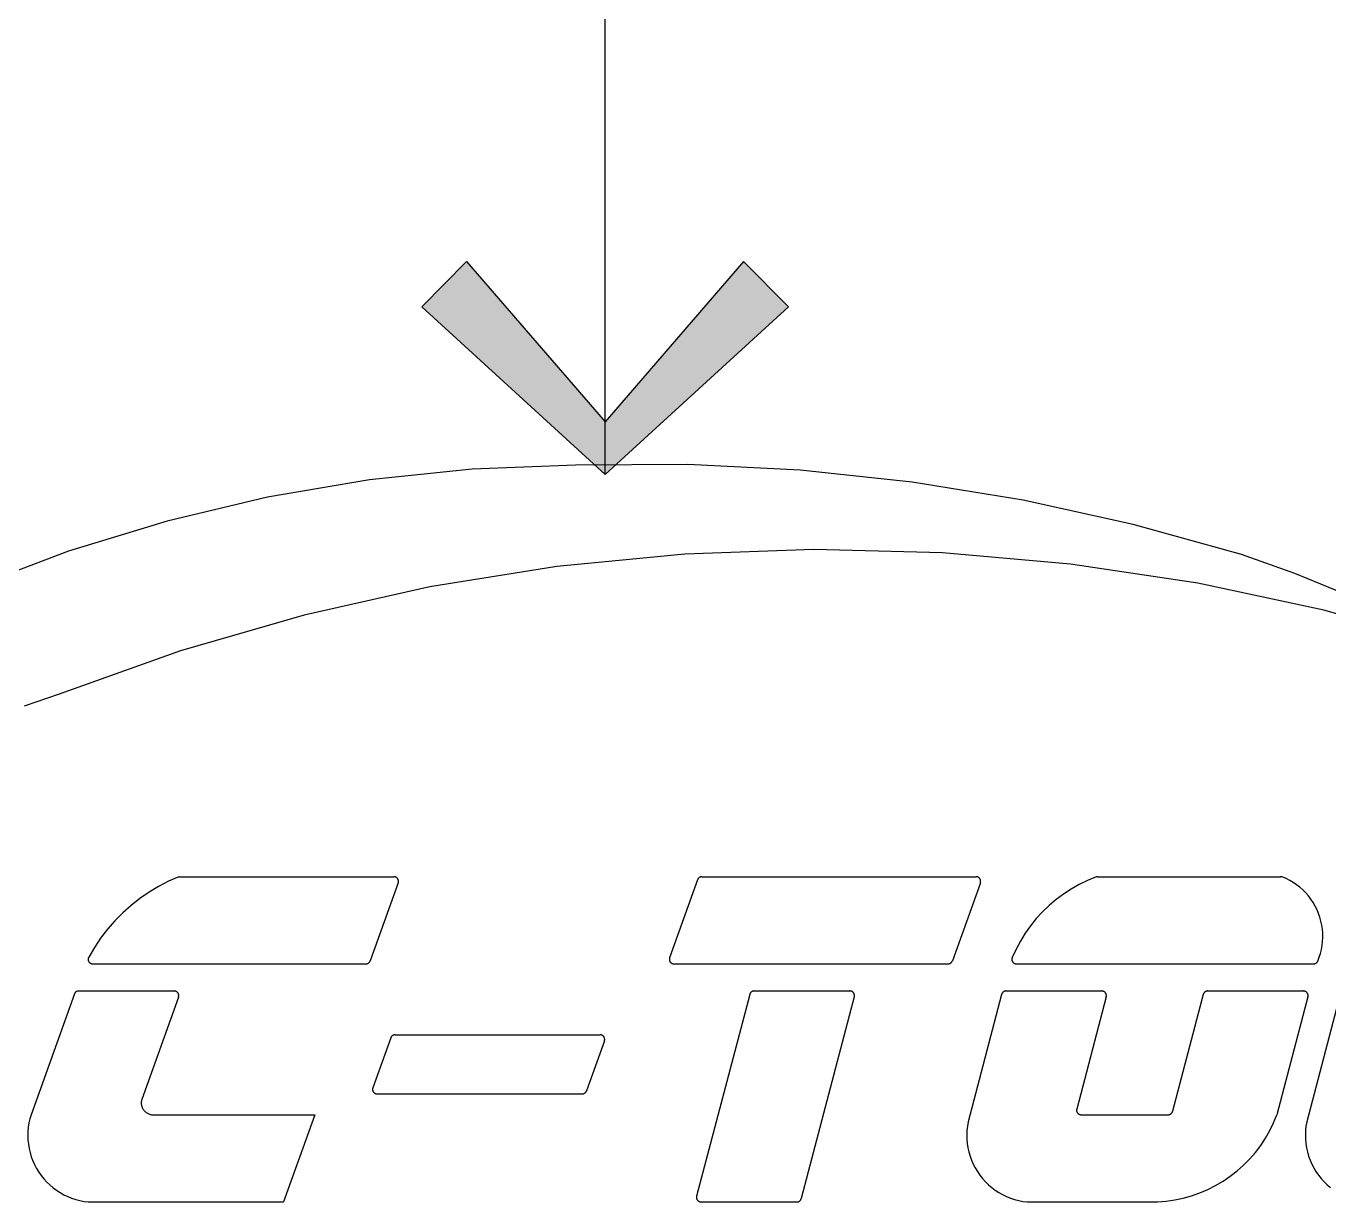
# Model space of a CAD drawing. Header units: millimetres. Extents: x 5625199 to 7433318, y -3316392 to -2552493.
# Drawn here: x 5845123 to 5845710, y -2674957 to -2674427 of the extents above; entities that cross this region are included whole.
import ezdxf

# ---------------------------------------------------------------- set-up
doc = ezdxf.new("R2010")
doc.units = ezdxf.units.MM
doc.layers.add('155', color=155, linetype='Continuous')
doc.styles.add('标注-尺寸', font='simplex.shx', dxfattribs={"width": 0.7})
doc.dimstyles.new('副本 100', dxfattribs={"dimscale": 0.8, "dimtxt": 180, "dimasz": 70, "dimexe": 80, "dimexo": 100, "dimgap": 30, "dimtad": 1, "dimdec": 0, "dimrnd": 5, "dimdsep": 46, "dimtxsty": '标注-尺寸', "dimblk": 'ARCHTICK', "dimcen": 0.2, "dimdle": 5, "dimclrd": 8, "dimclre": 8, "dimclrt": 2, "dimadec": 0, "dimazin": 0, "dimtfac": 1, "dimtdec": 0, "dimtmove": 2, "dimatfit": 3, "dimldrblk": 'ccccc', "dimfxl": 300, "dimfxlon": 1, "dimtolj": 1, "dimtzin": 0, "dimarcsym": 0})

# ---------------------------------------------------------------- blocks, each defined once
blk = doc.blocks.new('G$C6A503C8D')
for p, q in [((350.58, 228.74), (348.01, 227.84)), ((353.2, 229.47), (350.58, 228.74)), ((355.87, 230.03), (353.2, 229.47)), ((358.56, 230.42), (355.87, 230.03)), ((361.27, 230.63), (358.56, 230.42)), ((363.99, 230.66), (361.27, 230.63)), ((402.02, 230.66), (363.99, 230.66)), ((403.36, 230.49), (402.02, 230.66)), ((404.68, 230.23), (403.36, 230.49)), ((405.99, 229.89), (404.68, 230.23)), ((407.27, 229.46), (405.99, 229.89)), ((408.52, 228.95), (407.27, 229.46)), ((409.73, 228.37), (408.52, 228.95)), ((410.9, 227.7), (409.73, 228.37)), ((456.11, 166.47), (472.71, 229.6)), ((472.73, 229.69), (472.71, 229.6)), ((472.76, 229.77), (472.73, 229.69)), ((472.8, 229.85), (472.76, 229.77)), ((472.84, 229.93), (472.8, 229.85)), ((472.88, 230.01), (472.84, 229.93)), ((472.93, 230.08), (472.88, 230.01)), ((472.99, 230.15), (472.93, 230.08)), ((473.05, 230.22), (472.99, 230.15)), ((473.11, 230.28), (473.05, 230.22)), ((473.18, 230.34), (473.11, 230.28)), ((473.25, 230.39), (473.18, 230.34)), ((473.32, 230.44), (473.25, 230.39)), ((473.4, 230.49), (473.32, 230.44)), ((473.48, 230.53), (473.4, 230.49)), ((473.56, 230.57), (473.48, 230.53)), ((473.65, 230.6), (473.56, 230.57)), ((473.73, 230.62), (473.65, 230.6)), ((473.82, 230.64), (473.73, 230.62)), ((473.91, 230.65), (473.82, 230.64)), ((474, 230.66), (473.91, 230.65)), ((474.08, 230.66), (474, 230.66)), ((504.05, 230.66), (474.08, 230.66)), ((488.83, 165.74), (505.43, 228.88)), ((504.14, 230.66), (504.05, 230.66)), ((504.23, 230.65), (504.14, 230.66)), ((504.33, 230.64), (504.23, 230.65)), ((504.42, 230.62), (504.33, 230.64)), ((504.51, 230.59), (504.42, 230.62)), ((504.59, 230.56), (504.51, 230.59)), ((504.68, 230.52), (504.59, 230.56)), ((504.76, 230.47), (504.68, 230.52)), ((504.84, 230.43), (504.76, 230.47)), ((504.92, 230.37), (504.84, 230.43)), ((504.99, 230.31), (504.92, 230.37)), ((505.06, 230.25), (504.99, 230.31)), ((505.12, 230.18), (505.06, 230.25)), ((505.18, 230.11), (505.12, 230.18)), ((505.23, 230.03), (505.18, 230.11)), ((505.28, 229.96), (505.23, 230.03)), ((505.33, 229.87), (505.28, 229.96)), ((505.37, 229.79), (505.33, 229.87)), ((505.4, 229.7), (505.37, 229.79)), ((505.43, 229.61), (505.4, 229.7)), ((505.45, 229.52), (505.43, 229.61)), ((505.43, 228.88), (505.45, 228.97)), ((505.46, 229.43), (505.45, 229.52)), ((505.45, 228.97), (505.46, 229.06)), ((505.47, 229.34), (505.46, 229.43)), ((505.46, 229.06), (505.47, 229.15)), ((505.48, 229.24), (505.47, 229.34)), ((505.47, 229.15), (505.48, 229.24)), ((624.86, 203.39), (634.65, 230.66)), ((695.76, 230.66), (634.65, 230.66)), ((697.09, 230.49), (695.76, 230.66)), ((698.4, 230.24), (697.09, 230.49)), ((699.69, 229.9), (698.4, 230.24)), ((700.96, 229.48), (699.69, 229.9)), ((702.2, 228.98), (700.96, 229.48)), ((703.4, 228.4), (702.2, 228.98)), ((704.57, 227.75), (703.4, 228.4)), ((308.21, 225.28), (307.18, 226.15)), ((309.17, 224.33), (308.21, 225.28)), ((310.07, 223.33), (309.17, 224.33)), ((343.08, 225.55), (340.74, 224.17)), ((345.51, 226.77), (343.08, 225.55)), ((348.01, 227.84), (345.51, 226.77)), ((412.03, 226.96), (410.9, 227.7)), ((413.11, 226.15), (412.03, 226.96)), ((414.13, 225.28), (413.11, 226.15)), ((415.1, 224.33), (414.13, 225.28)), ((416, 223.33), (415.1, 224.33)), ((705.69, 227.02), (704.57, 227.75)), ((706.76, 226.23), (705.69, 227.02)), ((707.78, 225.36), (706.76, 226.23)), ((708.74, 224.44), (707.78, 225.36)), ((709.64, 223.45), (708.74, 224.44)), ((310.91, 222.27), (310.07, 223.33)), ((311.68, 221.17), (310.91, 222.27)), ((312.37, 220.01), (311.68, 221.17)), ((336.34, 220.96), (334.31, 219.15)), ((338.49, 222.64), (336.34, 220.96)), ((340.74, 224.17), (338.49, 222.64)), ((416.84, 222.27), (416, 223.33)), ((417.6, 221.17), (416.84, 222.27)), ((418.3, 220.01), (417.6, 221.17)), ((710.48, 222.41), (709.64, 223.45)), ((711.25, 221.31), (710.48, 222.41)), ((711.95, 220.17), (711.25, 221.31)), ((712.57, 218.99), (711.95, 220.17)), ((312.99, 218.81), (312.37, 220.01)), ((313.53, 217.57), (312.99, 218.81)), ((313.98, 216.3), (313.53, 217.57)), ((314.36, 215.01), (313.98, 216.3)), ((332.4, 217.21), (330.62, 215.16)), ((334.31, 219.15), (332.4, 217.21)), ((418.92, 218.81), (418.3, 220.01)), ((419.45, 217.57), (418.92, 218.81)), ((419.91, 216.3), (419.45, 217.57)), ((420.29, 215.01), (419.91, 216.3)), ((713.11, 217.77), (712.57, 218.99)), ((713.58, 216.52), (713.11, 217.77)), ((713.97, 215.24), (713.58, 216.52)), ((314.65, 213.69), (314.36, 215.01)), ((314.86, 212.36), (314.65, 213.69)), ((314.98, 211.02), (314.86, 212.36)), ((328.98, 212.99), (327.48, 210.72)), ((330.62, 215.16), (328.98, 212.99)), ((420.58, 213.69), (420.29, 215.01)), ((420.79, 212.36), (420.58, 213.69)), ((420.9, 211.02), (420.79, 212.36)), ((714.27, 213.94), (713.97, 215.24)), ((714.49, 212.62), (714.27, 213.94)), ((714.63, 211.3), (714.49, 212.62)), ((314.82, 206.98), (314.96, 208.32)), ((314.96, 208.32), (315.01, 209.67)), ((315.01, 209.67), (314.98, 211.02)), ((326.13, 208.35), (324.94, 205.9)), ((327.48, 210.72), (326.13, 208.35)), ((420.74, 206.98), (420.88, 208.32)), ((420.88, 208.32), (420.94, 209.67)), ((420.94, 209.67), (420.9, 211.02)), ((714.52, 207.29), (714.64, 208.62)), ((714.68, 209.96), (714.63, 211.3)), ((714.64, 208.62), (714.68, 209.96)), ((304.1, 165.74), (314.59, 205.65)), ((314.59, 205.65), (314.82, 206.98)), ((324.94, 205.9), (323.91, 203.39)), ((410.03, 165.74), (420.52, 205.65)), ((420.52, 205.65), (420.74, 206.98)), ((713.66, 203.39), (714.03, 204.67)), ((714.03, 204.67), (714.32, 205.97)), ((714.32, 205.97), (714.52, 207.29)), ((314.2, 166.47), (323.91, 203.39)), ((346.93, 165.74), (356.54, 202.32)), ((356.57, 202.41), (356.54, 202.32)), ((356.6, 202.49), (356.57, 202.41)), ((356.63, 202.57), (356.6, 202.49)), ((356.67, 202.65), (356.63, 202.57)), ((356.72, 202.73), (356.67, 202.65)), ((356.77, 202.8), (356.72, 202.73)), ((356.83, 202.87), (356.77, 202.8)), ((356.89, 202.94), (356.83, 202.87)), ((356.95, 203), (356.89, 202.94)), ((357.02, 203.06), (356.95, 203)), ((357.09, 203.12), (357.02, 203.06)), ((357.16, 203.17), (357.09, 203.12)), ((357.24, 203.21), (357.16, 203.17)), ((357.32, 203.25), (357.24, 203.21)), ((357.4, 203.29), (357.32, 203.25)), ((357.48, 203.32), (357.4, 203.29)), ((357.57, 203.34), (357.48, 203.32)), ((357.66, 203.36), (357.57, 203.34)), ((357.74, 203.37), (357.66, 203.36)), ((357.83, 203.38), (357.74, 203.37)), ((357.92, 203.39), (357.83, 203.38)), ((385.16, 203.39), (357.92, 203.39)), ((377.3, 166.47), (386.54, 201.6)), ((385.25, 203.38), (385.16, 203.39)), ((385.34, 203.37), (385.25, 203.38)), ((385.44, 203.36), (385.34, 203.37)), ((385.53, 203.34), (385.44, 203.36)), ((385.62, 203.31), (385.53, 203.34)), ((385.7, 203.28), (385.62, 203.31)), ((385.79, 203.24), (385.7, 203.28)), ((385.87, 203.2), (385.79, 203.24)), ((385.95, 203.15), (385.87, 203.2)), ((386.02, 203.09), (385.95, 203.15)), ((386.1, 203.03), (386.02, 203.09)), ((386.16, 202.97), (386.1, 203.03)), ((386.23, 202.9), (386.16, 202.97)), ((386.29, 202.83), (386.23, 202.9)), ((386.34, 202.75), (386.29, 202.83)), ((386.39, 202.68), (386.34, 202.75)), ((386.44, 202.59), (386.39, 202.68)), ((386.47, 202.51), (386.44, 202.59)), ((386.51, 202.42), (386.47, 202.51)), ((386.53, 202.33), (386.51, 202.42)), ((386.56, 202.24), (386.53, 202.33)), ((386.54, 201.6), (386.56, 201.69)), ((386.57, 202.15), (386.56, 202.24)), ((386.56, 201.69), (386.57, 201.78)), ((386.58, 202.06), (386.57, 202.15)), ((386.57, 201.78), (386.58, 201.87)), ((386.58, 201.97), (386.58, 202.06)), ((386.58, 201.87), (386.58, 201.97)), ((675.92, 203.39), (624.86, 203.39)), ((676.16, 203.35), (675.92, 203.39)), ((676.39, 203.29), (676.16, 203.35)), ((676.62, 203.23), (676.39, 203.29)), ((676.85, 203.14), (676.62, 203.23)), ((677.06, 203.05), (676.85, 203.14)), ((677.28, 202.94), (677.06, 203.05)), ((677.48, 202.81), (677.28, 202.94)), ((677.68, 202.68), (677.48, 202.81)), ((677.86, 202.53), (677.68, 202.68)), ((678.04, 202.37), (677.86, 202.53)), ((678.21, 202.2), (678.04, 202.37)), ((678.36, 202.01), (678.21, 202.2)), ((678.51, 201.82), (678.36, 202.01)), ((678.64, 201.62), (678.51, 201.82)), ((678.76, 201.42), (678.64, 201.62)), ((678.86, 201.2), (678.76, 201.42)), ((678.95, 200.98), (678.86, 201.2)), ((679.03, 200.75), (678.95, 200.98)), ((679.09, 200.52), (679.03, 200.75)), ((679.14, 200.29), (679.09, 200.52)), ((679.17, 200.05), (679.14, 200.29)), ((679.19, 199.81), (679.17, 200.05)), ((679.19, 199.57), (679.19, 199.81)), ((700.11, 165.62), (713.66, 203.39)), ((534.3, 180.29), (539.91, 195.92)), ((539.94, 196), (539.91, 195.92)), ((539.98, 196.08), (539.94, 196)), ((540.02, 196.16), (539.98, 196.08)), ((540.07, 196.24), (540.02, 196.16)), ((540.13, 196.32), (540.07, 196.24)), ((540.19, 196.39), (540.13, 196.32)), ((540.25, 196.45), (540.19, 196.39)), ((540.32, 196.52), (540.25, 196.45)), ((540.39, 196.57), (540.32, 196.52)), ((540.47, 196.63), (540.39, 196.57)), ((540.54, 196.67), (540.47, 196.63)), ((540.63, 196.72), (540.54, 196.67)), ((540.71, 196.75), (540.63, 196.72)), ((540.8, 196.79), (540.71, 196.75)), ((540.88, 196.81), (540.8, 196.79)), ((540.97, 196.83), (540.88, 196.81)), ((541.06, 196.85), (540.97, 196.83)), ((541.16, 196.86), (541.06, 196.85)), ((541.25, 196.86), (541.16, 196.86)), ((605.41, 196.86), (541.25, 196.86)), ((605.5, 196.86), (605.41, 196.86)), ((605.59, 196.85), (605.5, 196.86)), ((605.68, 196.83), (605.59, 196.85)), ((605.77, 196.81), (605.68, 196.83)), ((605.86, 196.79), (605.77, 196.81)), ((605.95, 196.76), (605.86, 196.79)), ((606.03, 196.72), (605.95, 196.76)), ((606.11, 196.68), (606.03, 196.72)), ((606.19, 196.63), (606.11, 196.68)), ((606.26, 196.58), (606.19, 196.63)), ((606.33, 196.52), (606.26, 196.58)), ((606.4, 196.46), (606.33, 196.52)), ((606.46, 196.4), (606.4, 196.46)), ((606.52, 196.33), (606.46, 196.4)), ((606.58, 196.25), (606.52, 196.33)), ((606.63, 196.18), (606.58, 196.25)), ((606.67, 196.1), (606.63, 196.18)), ((606.71, 196.02), (606.67, 196.1)), ((606.75, 195.93), (606.71, 196.02)), ((606.78, 195.85), (606.75, 195.93)), ((606.8, 195.76), (606.78, 195.85)), ((606.82, 195.67), (606.8, 195.76)), ((606.83, 195.58), (606.82, 195.67)), ((667.54, 166.59), (679.04, 198.63)), ((679.04, 198.63), (679.1, 198.86)), ((679.1, 198.86), (679.14, 199.1)), ((679.14, 199.1), (679.17, 199.33)), ((679.17, 199.33), (679.19, 199.57)), ((601.15, 179.33), (606.75, 194.95)), ((606.75, 194.95), (606.78, 195.04)), ((606.78, 195.04), (606.8, 195.13)), ((606.8, 195.13), (606.82, 195.22)), ((606.82, 195.22), (606.83, 195.31)), ((606.84, 195.49), (606.83, 195.58)), ((606.83, 195.31), (606.84, 195.4)), ((606.84, 195.4), (606.84, 195.49)), ((534.22, 179.94), (534.21, 179.85)), ((534.21, 179.85), (534.21, 179.75)), ((534.21, 179.75), (534.22, 179.66)), ((534.23, 180.03), (534.22, 179.94)), ((534.22, 179.66), (534.23, 179.57)), ((534.25, 180.12), (534.23, 180.03)), ((534.23, 179.57), (534.25, 179.48)), ((534.27, 180.2), (534.25, 180.12)), ((534.25, 179.48), (534.27, 179.4)), ((534.3, 180.29), (534.27, 180.2)), ((534.27, 179.4), (534.3, 179.31)), ((534.3, 179.31), (534.34, 179.23)), ((534.34, 179.23), (534.38, 179.14)), ((534.38, 179.14), (534.42, 179.06)), ((534.42, 179.06), (534.47, 178.99)), ((534.47, 178.99), (534.53, 178.92)), ((534.53, 178.92), (534.59, 178.85)), ((534.59, 178.85), (534.65, 178.78)), ((534.65, 178.78), (534.72, 178.72)), ((534.72, 178.72), (534.79, 178.66)), ((534.79, 178.66), (534.86, 178.61)), ((534.86, 178.61), (534.94, 178.57)), ((534.94, 178.57), (535.02, 178.52)), ((535.02, 178.52), (535.11, 178.49)), ((535.11, 178.49), (535.19, 178.46)), ((535.19, 178.46), (535.28, 178.43)), ((535.28, 178.43), (535.37, 178.41)), ((535.37, 178.41), (535.46, 178.39)), ((535.46, 178.39), (535.55, 178.39)), ((535.55, 178.39), (535.64, 178.38)), ((599.8, 178.38), (535.64, 178.38)), ((599.8, 178.38), (599.9, 178.39)), ((599.9, 178.39), (599.99, 178.39)), ((599.99, 178.39), (600.08, 178.41)), ((600.08, 178.41), (600.17, 178.43)), ((600.17, 178.43), (600.26, 178.46)), ((600.26, 178.46), (600.34, 178.49)), ((600.34, 178.49), (600.43, 178.53)), ((600.43, 178.53), (600.51, 178.57)), ((600.51, 178.57), (600.59, 178.62)), ((600.59, 178.62), (600.66, 178.67)), ((600.66, 178.67), (600.73, 178.73)), ((600.73, 178.73), (600.8, 178.79)), ((600.8, 178.79), (600.86, 178.86)), ((600.86, 178.86), (600.92, 178.93)), ((600.92, 178.93), (600.98, 179)), ((600.98, 179), (601.03, 179.08)), ((601.03, 179.08), (601.07, 179.16)), ((601.07, 179.16), (601.11, 179.24)), ((601.11, 179.24), (601.15, 179.33)), ((314.17, 166.28), (314.16, 166.19)), ((314.16, 166.19), (314.16, 166.1)), ((314.16, 166.1), (314.16, 166.01)), ((314.16, 166.01), (314.17, 165.91)), ((314.18, 166.38), (314.17, 166.28)), ((314.17, 165.91), (314.18, 165.82)), ((314.2, 166.47), (314.18, 166.38)), ((314.18, 165.82), (314.21, 165.73)), ((314.21, 165.73), (314.23, 165.64)), ((314.23, 165.64), (314.27, 165.56)), ((314.27, 165.56), (314.3, 165.47)), ((314.3, 165.47), (314.35, 165.39)), ((314.35, 165.39), (314.4, 165.31)), ((314.4, 165.31), (314.45, 165.23)), ((314.45, 165.23), (314.51, 165.16)), ((314.51, 165.16), (314.58, 165.09)), ((314.58, 165.09), (314.64, 165.03)), ((314.64, 165.03), (314.72, 164.97)), ((314.72, 164.97), (314.79, 164.92)), ((314.79, 164.92), (314.87, 164.87)), ((314.87, 164.87), (314.95, 164.83)), ((314.95, 164.83), (315.04, 164.79)), ((315.04, 164.79), (315.12, 164.75)), ((315.12, 164.75), (315.21, 164.73)), ((315.21, 164.73), (315.3, 164.71)), ((315.3, 164.71), (315.4, 164.69)), ((315.4, 164.69), (315.49, 164.68)), ((315.49, 164.68), (315.58, 164.68)), ((345.55, 164.68), (315.58, 164.68)), ((345.55, 164.68), (345.64, 164.68)), ((345.64, 164.68), (345.72, 164.69)), ((345.72, 164.69), (345.81, 164.7)), ((345.81, 164.7), (345.9, 164.72)), ((345.9, 164.72), (345.99, 164.75)), ((345.99, 164.75), (346.07, 164.78)), ((346.07, 164.78), (346.15, 164.81)), ((346.15, 164.81), (346.23, 164.85)), ((346.23, 164.85), (346.31, 164.9)), ((346.31, 164.9), (346.38, 164.95)), ((346.38, 164.95), (346.45, 165)), ((346.45, 165), (346.52, 165.06)), ((346.52, 165.06), (346.58, 165.12)), ((346.58, 165.12), (346.64, 165.19)), ((346.64, 165.19), (346.7, 165.26)), ((346.7, 165.26), (346.75, 165.34)), ((346.75, 165.34), (346.79, 165.41)), ((346.79, 165.41), (346.83, 165.49)), ((346.83, 165.49), (346.87, 165.57)), ((346.87, 165.57), (346.9, 165.66)), ((346.9, 165.66), (346.93, 165.74)), ((377.27, 166.28), (377.26, 166.19)), ((377.26, 166.19), (377.26, 166.1)), ((377.26, 166.1), (377.26, 166.01)), ((377.26, 166.01), (377.27, 165.91)), ((377.28, 166.38), (377.27, 166.28)), ((377.27, 165.91), (377.28, 165.82)), ((377.3, 166.47), (377.28, 166.38)), ((377.28, 165.82), (377.31, 165.73)), ((377.31, 165.73), (377.33, 165.64)), ((377.33, 165.64), (377.37, 165.56)), ((377.37, 165.56), (377.4, 165.47)), ((377.4, 165.47), (377.45, 165.39)), ((377.45, 165.39), (377.5, 165.31)), ((377.5, 165.31), (377.55, 165.23)), ((377.55, 165.23), (377.61, 165.16)), ((377.61, 165.16), (377.68, 165.09)), ((377.68, 165.09), (377.74, 165.03)), ((377.74, 165.03), (377.82, 164.97)), ((377.82, 164.97), (377.89, 164.92)), ((377.89, 164.92), (377.97, 164.87)), ((377.97, 164.87), (378.05, 164.83)), ((378.05, 164.83), (378.14, 164.79)), ((378.14, 164.79), (378.22, 164.75)), ((378.22, 164.75), (378.31, 164.73)), ((378.31, 164.73), (378.4, 164.71)), ((378.4, 164.71), (378.5, 164.69)), ((378.5, 164.69), (378.59, 164.68)), ((378.59, 164.68), (378.68, 164.68)), ((408.65, 164.68), (378.68, 164.68)), ((408.65, 164.68), (408.74, 164.68)), ((408.74, 164.68), (408.82, 164.69)), ((408.82, 164.69), (408.91, 164.7)), ((408.91, 164.7), (409, 164.72)), ((409, 164.72), (409.09, 164.75)), ((409.09, 164.75), (409.17, 164.78)), ((409.17, 164.78), (409.25, 164.81)), ((409.25, 164.81), (409.33, 164.85)), ((409.33, 164.85), (409.41, 164.9)), ((409.41, 164.9), (409.48, 164.95)), ((409.48, 164.95), (409.55, 165)), ((409.55, 165), (409.62, 165.06)), ((409.62, 165.06), (409.68, 165.12)), ((409.68, 165.12), (409.74, 165.19)), ((409.74, 165.19), (409.8, 165.26)), ((409.8, 165.26), (409.85, 165.34)), ((409.85, 165.34), (409.89, 165.41)), ((409.89, 165.41), (409.93, 165.49)), ((409.93, 165.49), (409.97, 165.57)), ((409.97, 165.57), (410, 165.66)), ((410, 165.66), (410.03, 165.74)), ((456.07, 166.28), (456.06, 166.19)), ((456.06, 166.19), (456.06, 166.1)), ((456.06, 166.1), (456.07, 166.01)), ((456.09, 166.38), (456.07, 166.28)), ((456.07, 166.01), (456.07, 165.91)), ((456.07, 165.91), (456.09, 165.82)), ((456.11, 166.47), (456.09, 166.38)), ((456.09, 165.82), (456.11, 165.73)), ((456.11, 165.73), (456.14, 165.64)), ((456.14, 165.64), (456.17, 165.56)), ((456.17, 165.56), (456.21, 165.47)), ((456.21, 165.47), (456.25, 165.39)), ((456.25, 165.39), (456.3, 165.31)), ((456.3, 165.31), (456.36, 165.23)), ((456.36, 165.23), (456.42, 165.16)), ((456.42, 165.16), (456.48, 165.09)), ((456.48, 165.09), (456.55, 165.03)), ((456.55, 165.03), (456.62, 164.97)), ((456.62, 164.97), (456.7, 164.92)), ((456.7, 164.92), (456.78, 164.87)), ((456.78, 164.87), (456.86, 164.83)), ((456.86, 164.83), (456.94, 164.79)), ((456.94, 164.79), (457.03, 164.75)), ((457.03, 164.75), (457.12, 164.73)), ((457.12, 164.73), (457.21, 164.71)), ((457.21, 164.71), (457.3, 164.69)), ((457.3, 164.69), (457.4, 164.68)), ((457.4, 164.68), (457.49, 164.68)), ((487.45, 164.68), (457.49, 164.68)), ((487.45, 164.68), (487.54, 164.68)), ((487.54, 164.68), (487.63, 164.69)), ((487.63, 164.69), (487.72, 164.7)), ((487.72, 164.7), (487.81, 164.72)), ((487.81, 164.72), (487.89, 164.75)), ((487.89, 164.75), (487.98, 164.78)), ((487.98, 164.78), (488.06, 164.81)), ((488.06, 164.81), (488.14, 164.85)), ((488.14, 164.85), (488.21, 164.9)), ((488.21, 164.9), (488.29, 164.95)), ((488.29, 164.95), (488.36, 165)), ((488.36, 165), (488.43, 165.06)), ((488.43, 165.06), (488.49, 165.12)), ((488.49, 165.12), (488.55, 165.19)), ((488.55, 165.19), (488.6, 165.26)), ((488.6, 165.26), (488.65, 165.34)), ((488.65, 165.34), (488.7, 165.41)), ((488.7, 165.41), (488.74, 165.49)), ((488.74, 165.49), (488.78, 165.57)), ((488.78, 165.57), (488.81, 165.66)), ((488.81, 165.66), (488.83, 165.74)), ((667.47, 166.32), (667.46, 166.23)), ((667.46, 166.23), (667.46, 166.14)), ((667.46, 166.14), (667.46, 166.05)), ((667.46, 166.05), (667.46, 165.96)), ((667.46, 165.96), (667.48, 165.87)), ((667.49, 166.41), (667.47, 166.32)), ((667.48, 165.87), (667.49, 165.78)), ((667.51, 166.5), (667.49, 166.41)), ((667.49, 165.78), (667.52, 165.69)), ((667.54, 166.59), (667.51, 166.5)), ((667.52, 165.69), (667.55, 165.61)), ((667.55, 165.61), (667.58, 165.52)), ((667.58, 165.52), (667.62, 165.44)), ((667.62, 165.44), (667.67, 165.36)), ((667.67, 165.36), (667.72, 165.28)), ((667.72, 165.28), (667.77, 165.21)), ((667.77, 165.21), (667.83, 165.14)), ((667.83, 165.14), (667.89, 165.08)), ((667.89, 165.08), (667.96, 165.02)), ((667.96, 165.02), (668.03, 164.96)), ((668.03, 164.96), (668.11, 164.91)), ((668.11, 164.91), (668.19, 164.86)), ((668.19, 164.86), (668.27, 164.82)), ((668.27, 164.82), (668.35, 164.78)), ((668.35, 164.78), (668.43, 164.75)), ((668.43, 164.75), (668.52, 164.73)), ((668.52, 164.73), (668.61, 164.7)), ((668.61, 164.7), (668.7, 164.69)), ((668.7, 164.69), (668.79, 164.68)), ((668.79, 164.68), (668.88, 164.68)), ((698.77, 164.68), (668.88, 164.68)), ((698.77, 164.68), (698.86, 164.68)), ((698.86, 164.68), (698.95, 164.69)), ((698.95, 164.69), (699.04, 164.71)), ((699.04, 164.71), (699.13, 164.73)), ((699.13, 164.73), (699.22, 164.75)), ((699.22, 164.75), (699.3, 164.78)), ((699.3, 164.78), (699.39, 164.82)), ((699.39, 164.82), (699.47, 164.86)), ((699.47, 164.86), (699.55, 164.91)), ((699.55, 164.91), (699.62, 164.97)), ((699.62, 164.97), (699.69, 165.02)), ((699.69, 165.02), (699.76, 165.09)), ((699.76, 165.09), (699.83, 165.15)), ((699.83, 165.15), (699.89, 165.22)), ((699.89, 165.22), (699.94, 165.3)), ((699.94, 165.3), (699.99, 165.37)), ((699.99, 165.37), (700.03, 165.45)), ((700.03, 165.45), (700.07, 165.54)), ((700.07, 165.54), (700.11, 165.62)), ((311.11, 155.33), (310.65, 154.14)), ((311.15, 155.41), (311.11, 155.33)), ((311.19, 155.49), (311.15, 155.41)), ((311.24, 155.57), (311.19, 155.49)), ((311.3, 155.65), (311.24, 155.57)), ((311.36, 155.72), (311.3, 155.65)), ((311.42, 155.79), (311.36, 155.72)), ((311.49, 155.85), (311.42, 155.79)), ((311.56, 155.91), (311.49, 155.85)), ((311.64, 155.96), (311.56, 155.91)), ((311.72, 156.01), (311.64, 155.96)), ((311.8, 156.05), (311.72, 156.01)), ((311.88, 156.09), (311.8, 156.05)), ((311.97, 156.13), (311.88, 156.09)), ((312.06, 156.15), (311.97, 156.13)), ((312.15, 156.17), (312.06, 156.15)), ((312.24, 156.19), (312.15, 156.17)), ((312.33, 156.2), (312.24, 156.19)), ((312.42, 156.2), (312.33, 156.2)), ((405.39, 156.2), (312.42, 156.2)), ((405.48, 156.2), (405.39, 156.2)), ((405.58, 156.19), (405.48, 156.2)), ((405.66, 156.17), (405.58, 156.19)), ((405.75, 156.15), (405.66, 156.17)), ((405.84, 156.13), (405.75, 156.15)), ((405.92, 156.1), (405.84, 156.13)), ((406.01, 156.06), (405.92, 156.1)), ((406.09, 156.02), (406.01, 156.06)), ((406.17, 155.97), (406.09, 156.02)), ((406.24, 155.92), (406.17, 155.97)), ((406.31, 155.87), (406.24, 155.92)), ((406.38, 155.81), (406.31, 155.87)), ((406.44, 155.74), (406.38, 155.81)), ((406.5, 155.67), (406.44, 155.74)), ((406.56, 155.6), (406.5, 155.67)), ((406.61, 155.52), (406.56, 155.6)), ((406.65, 155.45), (406.61, 155.52)), ((406.69, 155.37), (406.65, 155.45)), ((406.73, 155.28), (406.69, 155.37)), ((406.76, 155.2), (406.73, 155.28)), ((406.78, 155.11), (406.76, 155.2)), ((406.8, 155.02), (406.78, 155.11)), ((406.81, 154.93), (406.8, 155.02)), ((406.82, 154.84), (406.81, 154.93)), ((416.67, 130.83), (425.44, 155.26)), ((425.47, 155.34), (425.44, 155.26)), ((425.51, 155.42), (425.47, 155.34)), ((425.56, 155.5), (425.51, 155.42)), ((425.61, 155.58), (425.56, 155.5)), ((425.66, 155.66), (425.61, 155.58)), ((425.72, 155.73), (425.66, 155.66)), ((425.79, 155.79), (425.72, 155.73)), ((425.85, 155.86), (425.79, 155.79)), ((425.93, 155.91), (425.85, 155.86)), ((426, 155.97), (425.93, 155.91)), ((426.08, 156.01), (426, 155.97)), ((426.16, 156.06), (426.08, 156.01)), ((426.24, 156.09), (426.16, 156.06)), ((426.33, 156.13), (426.24, 156.09)), ((426.42, 156.15), (426.33, 156.13)), ((426.51, 156.17), (426.42, 156.15)), ((426.6, 156.19), (426.51, 156.17)), ((426.69, 156.2), (426.6, 156.19)), ((426.78, 156.2), (426.69, 156.2)), ((512.56, 156.2), (426.78, 156.2)), ((512.65, 156.2), (512.56, 156.2)), ((512.74, 156.19), (512.65, 156.2)), ((512.83, 156.17), (512.74, 156.19)), ((512.92, 156.15), (512.83, 156.17)), ((513, 156.13), (512.92, 156.15)), ((513.09, 156.1), (513, 156.13)), ((513.17, 156.06), (513.09, 156.1)), ((513.25, 156.02), (513.17, 156.06)), ((513.33, 155.97), (513.25, 156.02)), ((513.41, 155.92), (513.33, 155.97)), ((513.48, 155.86), (513.41, 155.92)), ((513.55, 155.8), (513.48, 155.86)), ((513.61, 155.74), (513.55, 155.8)), ((513.67, 155.67), (513.61, 155.74)), ((513.72, 155.59), (513.67, 155.67)), ((513.77, 155.52), (513.72, 155.59)), ((513.82, 155.44), (513.77, 155.52)), ((513.86, 155.36), (513.82, 155.44)), ((513.89, 155.27), (513.86, 155.36)), ((513.92, 155.19), (513.89, 155.27)), ((513.95, 155.1), (513.92, 155.19)), ((513.96, 155.01), (513.95, 155.1)), ((513.98, 154.92), (513.96, 155.01)), ((513.98, 154.83), (513.98, 154.92)), ((598.81, 130.83), (607.58, 155.26)), ((607.62, 155.34), (607.58, 155.26)), ((607.65, 155.42), (607.62, 155.34)), ((607.7, 155.5), (607.65, 155.42)), ((607.75, 155.58), (607.7, 155.5)), ((607.8, 155.66), (607.75, 155.58)), ((607.86, 155.73), (607.8, 155.66)), ((607.93, 155.79), (607.86, 155.73)), ((607.99, 155.86), (607.93, 155.79)), ((608.07, 155.91), (607.99, 155.86)), ((608.14, 155.97), (608.07, 155.91)), ((608.22, 156.01), (608.14, 155.97)), ((608.3, 156.06), (608.22, 156.01)), ((608.39, 156.09), (608.3, 156.06)), ((608.47, 156.13), (608.39, 156.09)), ((608.56, 156.15), (608.47, 156.13)), ((608.65, 156.17), (608.56, 156.15)), ((608.74, 156.19), (608.65, 156.17)), ((608.83, 156.2), (608.74, 156.19)), ((608.92, 156.2), (608.83, 156.2)), ((694.38, 156.2), (608.92, 156.2)), ((694.47, 156.2), (694.38, 156.2)), ((694.56, 156.19), (694.47, 156.2)), ((694.65, 156.17), (694.56, 156.19)), ((694.74, 156.15), (694.65, 156.17)), ((694.83, 156.13), (694.74, 156.15)), ((694.92, 156.09), (694.83, 156.13)), ((695, 156.06), (694.92, 156.09)), ((695.08, 156.01), (695, 156.06)), ((695.16, 155.97), (695.08, 156.01)), ((695.24, 155.91), (695.16, 155.97)), ((695.31, 155.85), (695.24, 155.91)), ((695.38, 155.79), (695.31, 155.85)), ((695.44, 155.72), (695.38, 155.79)), ((695.5, 155.65), (695.44, 155.72)), ((695.56, 155.58), (695.5, 155.65)), ((695.61, 155.5), (695.56, 155.58)), ((695.65, 155.42), (695.61, 155.5)), ((695.69, 155.34), (695.65, 155.42)), ((695.72, 155.25), (695.69, 155.34)), ((695.75, 155.16), (695.72, 155.25)), ((695.77, 155.07), (695.75, 155.16)), ((695.79, 154.98), (695.77, 155.07)), ((695.8, 154.89), (695.79, 154.98)), ((695.81, 154.8), (695.8, 154.89)), ((309.97, 151.69), (309.75, 150.43)), ((310.27, 152.93), (309.97, 151.69)), ((310.65, 154.14), (310.27, 152.93)), ((404.15, 149.07), (405.51, 151.61)), ((405.51, 151.61), (406.71, 154.22)), ((406.71, 154.22), (406.74, 154.31)), ((406.74, 154.31), (406.77, 154.39)), ((406.77, 154.39), (406.79, 154.48)), ((406.79, 154.48), (406.81, 154.57)), ((406.81, 154.57), (406.82, 154.66)), ((406.82, 154.75), (406.82, 154.84)), ((406.82, 154.66), (406.82, 154.75)), ((505.13, 129.87), (513.9, 154.29)), ((513.9, 154.29), (513.93, 154.38)), ((513.93, 154.38), (513.95, 154.47)), ((513.95, 154.47), (513.97, 154.56)), ((513.97, 154.56), (513.98, 154.65)), ((513.98, 154.74), (513.98, 154.83)), ((513.98, 154.65), (513.98, 154.74)), ((691.9, 148.17), (693.86, 151.07)), ((693.86, 151.07), (695.63, 154.09)), ((695.63, 154.09), (695.67, 154.17)), ((695.67, 154.17), (695.71, 154.26)), ((695.71, 154.26), (695.74, 154.34)), ((695.74, 154.34), (695.76, 154.43)), ((695.76, 154.43), (695.78, 154.52)), ((695.78, 154.52), (695.8, 154.62)), ((695.8, 154.71), (695.81, 154.8)), ((695.8, 154.62), (695.8, 154.71)), ((309.6, 149.17), (309.54, 147.9)), ((309.54, 147.9), (309.56, 146.62)), ((309.75, 150.43), (309.6, 149.17)), ((402.64, 146.63), (404.15, 149.07)), ((689.77, 145.39), (691.9, 148.17)), ((309.56, 146.62), (309.66, 145.36)), ((309.66, 145.36), (309.85, 144.09)), ((309.85, 144.09), (310.11, 142.85)), ((310.11, 142.85), (310.45, 141.62)), ((399.17, 142.05), (400.97, 144.28)), ((400.97, 144.28), (402.64, 146.63)), ((685, 140.26), (687.46, 142.75)), ((687.46, 142.75), (689.77, 145.39)), ((310.45, 141.62), (310.87, 140.42)), ((310.87, 140.42), (311.36, 139.25)), ((311.36, 139.25), (311.93, 138.11)), ((395.15, 137.93), (397.22, 139.93)), ((397.22, 139.93), (399.17, 142.05)), ((682.39, 137.92), (685, 140.26)), ((311.93, 138.11), (312.57, 137.01)), ((312.57, 137.01), (313.28, 135.95)), ((313.28, 135.95), (314.06, 134.94)), ((314.06, 134.94), (314.9, 133.98)), ((390.65, 134.35), (392.95, 136.07)), ((392.95, 136.07), (395.15, 137.93)), ((676.76, 133.77), (679.64, 135.76)), ((679.64, 135.76), (682.39, 137.92)), ((314.9, 133.98), (315.8, 133.08)), ((315.8, 133.08), (316.75, 132.24)), ((316.75, 132.24), (317.76, 131.45)), ((317.76, 131.45), (318.81, 130.74)), ((318.81, 130.74), (319.91, 130.09)), ((383.15, 130.11), (385.74, 131.36)), ((385.74, 131.36), (388.24, 132.78)), ((388.24, 132.78), (390.65, 134.35)), ((416.61, 130.56), (416.59, 130.47)), ((416.59, 130.47), (416.59, 130.38)), ((416.62, 130.65), (416.61, 130.56)), ((416.64, 130.74), (416.62, 130.65)), ((416.67, 130.83), (416.64, 130.74)), ((598.74, 130.47), (598.73, 130.38)), ((598.75, 130.56), (598.74, 130.47)), ((598.76, 130.65), (598.75, 130.56)), ((598.79, 130.74), (598.76, 130.65)), ((598.81, 130.83), (598.79, 130.74)), ((670.65, 130.34), (673.76, 131.96)), ((673.76, 131.96), (676.76, 133.77)), ((319.91, 130.09), (321.04, 129.52)), ((321.04, 129.52), (322.22, 129.02)), ((322.22, 129.02), (322.3, 128.99)), ((322.3, 128.99), (322.38, 128.96)), ((322.38, 128.96), (322.47, 128.95)), ((322.47, 128.95), (322.56, 128.93)), ((322.56, 128.93), (322.65, 128.92)), ((322.65, 128.92), (322.73, 128.92)), ((379.99, 128.92), (322.73, 128.92)), ((379.99, 128.92), (380.08, 128.92)), ((380.08, 128.92), (380.16, 128.93)), ((380.16, 128.93), (380.25, 128.94)), ((380.25, 128.94), (380.33, 128.96)), ((380.33, 128.96), (380.41, 128.98)), ((380.41, 128.98), (380.49, 129.01)), ((380.49, 129.01), (383.15, 130.11)), ((416.59, 130.38), (416.59, 130.29)), ((416.59, 130.29), (416.6, 130.2)), ((416.6, 130.2), (416.61, 130.11)), ((416.61, 130.11), (416.63, 130.02)), ((416.63, 130.02), (416.65, 129.93)), ((416.65, 129.93), (416.68, 129.85)), ((416.68, 129.85), (416.71, 129.76)), ((416.71, 129.76), (416.75, 129.68)), ((416.75, 129.68), (416.8, 129.6)), ((416.8, 129.6), (416.85, 129.53)), ((416.85, 129.53), (416.9, 129.45)), ((416.9, 129.45), (416.96, 129.38)), ((416.96, 129.38), (417.03, 129.32)), ((417.03, 129.32), (417.09, 129.26)), ((417.09, 129.26), (417.17, 129.2)), ((417.17, 129.2), (417.24, 129.15)), ((417.24, 129.15), (417.32, 129.1)), ((417.32, 129.1), (417.4, 129.06)), ((417.4, 129.06), (417.48, 129.02)), ((417.48, 129.02), (417.57, 128.99)), ((417.57, 128.99), (417.66, 128.97)), ((417.66, 128.97), (417.74, 128.95)), ((417.74, 128.95), (417.83, 128.93)), ((417.83, 128.93), (417.92, 128.92)), ((417.92, 128.92), (418.02, 128.92)), ((503.79, 128.92), (418.02, 128.92)), ((503.79, 128.92), (503.88, 128.92)), ((503.88, 128.92), (503.97, 128.93)), ((503.97, 128.93), (504.06, 128.95)), ((504.06, 128.95), (504.15, 128.97)), ((504.15, 128.97), (504.24, 128.99)), ((504.24, 128.99), (504.33, 129.03)), ((504.33, 129.03), (504.41, 129.06)), ((504.41, 129.06), (504.49, 129.11)), ((504.49, 129.11), (504.57, 129.15)), ((504.57, 129.15), (504.65, 129.21)), ((504.65, 129.21), (504.72, 129.27)), ((504.72, 129.27), (504.79, 129.33)), ((504.79, 129.33), (504.85, 129.39)), ((504.85, 129.39), (504.91, 129.46)), ((504.91, 129.46), (504.96, 129.54)), ((504.96, 129.54), (505.01, 129.62)), ((505.01, 129.62), (505.06, 129.7)), ((505.06, 129.7), (505.1, 129.78)), ((505.1, 129.78), (505.13, 129.87)), ((598.73, 130.38), (598.73, 130.29)), ((598.73, 130.29), (598.74, 130.2)), ((598.74, 130.2), (598.75, 130.11)), ((598.75, 130.11), (598.77, 130.02)), ((598.77, 130.02), (598.79, 129.93)), ((598.79, 129.93), (598.82, 129.85)), ((598.82, 129.85), (598.85, 129.76)), ((598.85, 129.76), (598.89, 129.68)), ((598.89, 129.68), (598.94, 129.6)), ((598.94, 129.6), (598.99, 129.53)), ((598.99, 129.53), (599.04, 129.45)), ((599.04, 129.45), (599.1, 129.38)), ((599.1, 129.38), (599.17, 129.32)), ((599.17, 129.32), (599.23, 129.26)), ((599.23, 129.26), (599.31, 129.2)), ((599.31, 129.2), (599.38, 129.15)), ((599.38, 129.15), (599.46, 129.1)), ((599.46, 129.1), (599.54, 129.06)), ((599.54, 129.06), (599.62, 129.02)), ((599.62, 129.02), (599.71, 128.99)), ((599.71, 128.99), (599.8, 128.97)), ((599.8, 128.97), (599.88, 128.95)), ((599.88, 128.95), (599.97, 128.93)), ((599.97, 128.93), (600.07, 128.92)), ((600.07, 128.92), (600.16, 128.92)), ((667.45, 128.92), (600.16, 128.92)), ((667.45, 128.92), (670.65, 130.34)), ((704.86, 71.86), (715.78, 75.57)), ((666.94, 58.29), (704.86, 71.86)), ((628.25, 47.07), (666.94, 58.29)), ((270.42, 56.44), (309.22, 45.59)), ((309.22, 45.59), (348.6, 37.15)), ((588.94, 38.27), (628.25, 47.07)), ((302, 40.72), (318.32, 34.05)), ((348.6, 37.15), (388.43, 31.15)), ((549.17, 31.9), (588.94, 38.27)), ((701.99, 27.12), (732.22, 38.54)), ((318.32, 34.05), (334.96, 28.18)), ((388.43, 31.15), (428.56, 27.62)), ((509.08, 27.99), (549.17, 31.9)), ((334.96, 28.18), (368.87, 18.73)), ((428.56, 27.62), (468.82, 26.56)), ((468.82, 26.56), (509.08, 27.99)), ((671.09, 17.67), (701.99, 27.12)), ((368.87, 18.73), (403.26, 11.17)), ((639.65, 10.22), (671.09, 17.67)), ((403.26, 11.17), (438.01, 5.52)), ((607.8, 4.8), (639.65, 10.22)), ((438.01, 5.52), (473.02, 1.79)), ((575.67, 1.44), (607.8, 4.8)), ((473.02, 1.79), (508.18, 0)), ((508.18, 0), (543.38, 0.15)), ((543.38, 0.15), (575.67, 1.44))]:
    blk.add_line(p, q)
blk = doc.blocks.new('_ArchTick')
at = {"color": 0, "linetype": 'ByBlock', "const_width": 0.4}
blk.add_lwpolyline([(-0.5, -0.5), (0.5, 0.5)], dxfattribs=at)
blk = doc.blocks.new('ccccc')
h = blk.add_hatch(color=44)
h.dxf.hatch_style = 1
h.paths.add_polyline_path([(-1.713, -1.115), (-1.349, -1.475), (0, 0), (-1.349, 1.475), (-1.713, 1.115), (-0.424, 0)])
at = {"color": 44}
for p, q in [((-1.349, 1.475), (-1.713, 1.115)), ((0, 0), (-1.349, 1.475)), ((-1.713, 1.115), (-0.424, 0)), ((-0.424, 0), (-5.067, 0)), ((-1.713, -1.115), (-0.424, 0)), ((0, 0), (-1.349, -1.475)), ((-1.349, -1.475), (-1.713, -1.115))]:
    blk.add_line(p, q, dxfattribs=at)

msp = doc.modelspace()

# ---------------------------------------------------------------- block references
at = {"layer": '155', "ltscale": 500, "xscale": 1.44, "yscale": 1.44, "zscale": 1.44, "rotation": 180}
msp.add_blockref('G$C6A503C8D', (5846152.76, -2674624.99), dxfattribs=at)

# ---------------------------------------------------------------- leaders
at = {"layer": '155', "ltscale": 500}
msp.add_leader([(5845383.66, -2674629.49), (5845383.66, -2672128.37), (5845709.14, -2672128.37)], dimstyle='副本 100', override={"dimgap": 30, "dimtad": 0}, dxfattribs=at)

doc.saveas('drawing.dxf')
